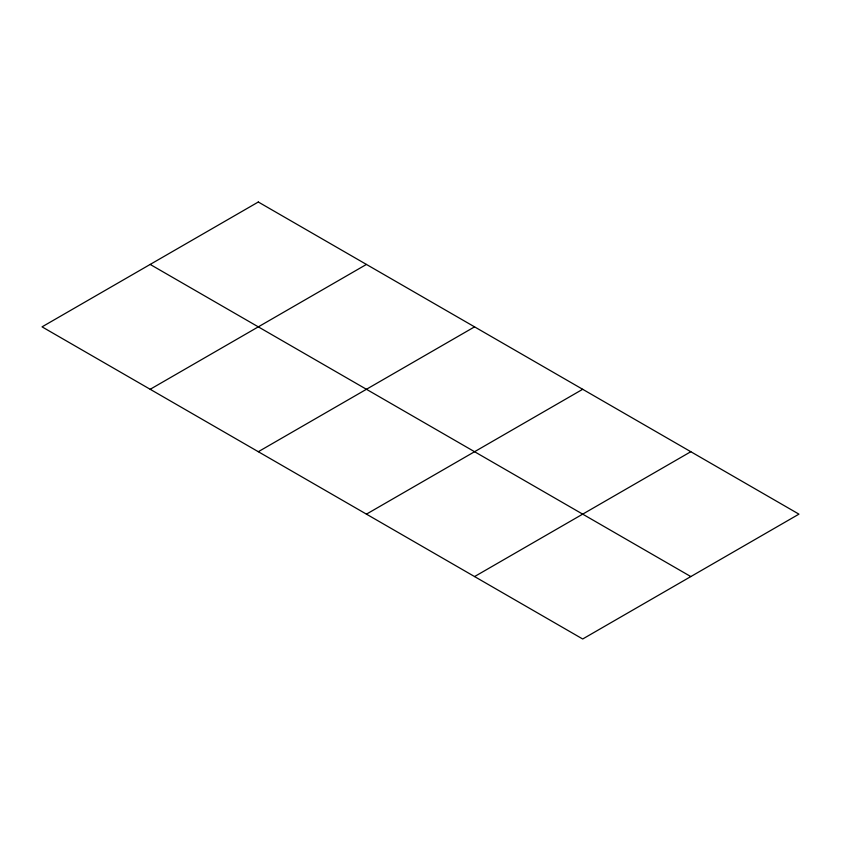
<?xml version="1.0" encoding="UTF-8"?>
<svg xmlns="http://www.w3.org/2000/svg" width="841" height="841" viewBox="0 0 841 841"><rect width="100%" height="100%" fill="white"/><g stroke="black" fill="none" stroke-linecap="round" stroke-linejoin="round"><path stroke-width="1.26" d="M150.182 389.288L366.434 264.431M258.303 451.712L474.566 326.855M366.434 514.145L582.697 389.288M474.566 576.569L690.818 451.712M150.182 264.431L690.818 576.569M258.303 202.008L42.05 326.855L582.697 638.992L798.95 514.145L258.303 202.008"/></g></svg>
